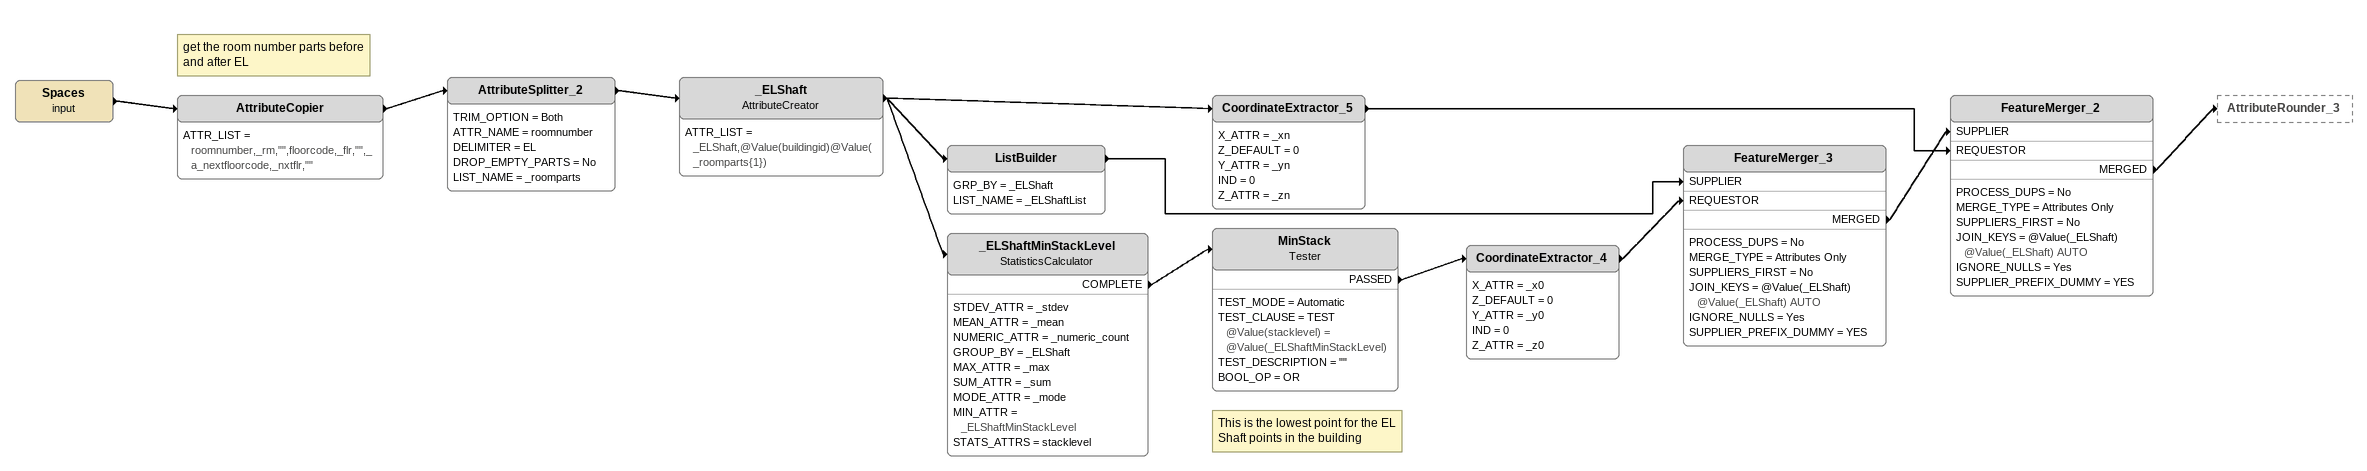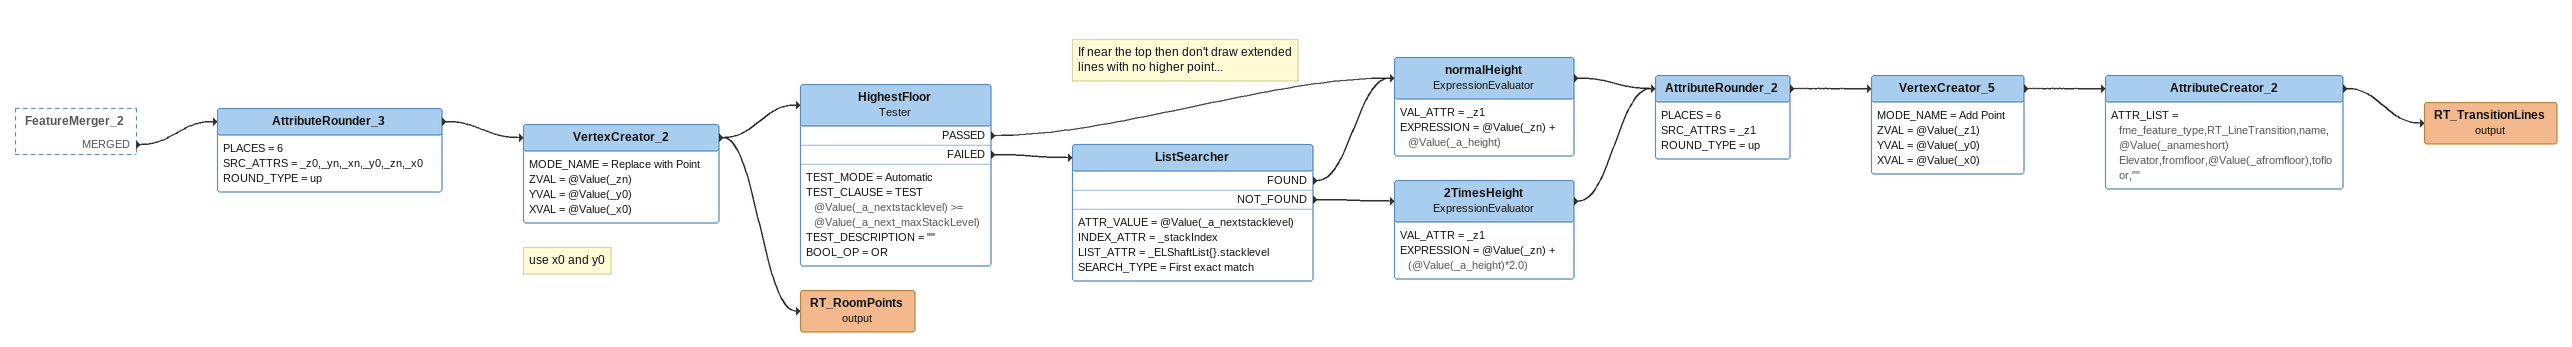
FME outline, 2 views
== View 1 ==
Spaces (input)
    -> AttributeCopier
Note: get the room number parts before and after EL
AttributeCopier
    ATTR_LIST = roomnumber,_rm,"",floorcode,_flr,"",_a_nextfloorcode,_nxtflr,""
    -> AttributeSplitter_2
AttributeSplitter_2
    TRIM_OPTION = Both
    ATTR_NAME = roomnumber
    DELIMITER = EL
    DROP_EMPTY_PARTS = No
    LIST_NAME = _roomparts
    -> _ELShaft
_ELShaft: AttributeCreator
    ATTR_LIST = _ELShaft,@Value(buildingid)@Value(_roomparts{1})
    -> CoordinateExtractor_5
    -> _ELShaftMinStackLevel
    -> ListBuilder
CoordinateExtractor_5
    X_ATTR = _xn
    Z_DEFAULT = 0
    Y_ATTR = _yn
    IND = 0
    Z_ATTR = _zn
    -> FeatureMerger_2 [REQUESTOR]
ListBuilder
    GRP_BY = _ELShaft
    LIST_NAME = _ELShaftList
    -> FeatureMerger_3 [SUPPLIER]
_ELShaftMinStackLevel: StatisticsCalculator
    STDEV_ATTR = _stdev
    MEAN_ATTR = _mean
    NUMERIC_ATTR = _numeric_count
    GROUP_BY = _ELShaft
    MAX_ATTR = _max
    SUM_ATTR = _sum
    MODE_ATTR = _mode
    MIN_ATTR = _ELShaftMinStackLevel
    STATS_ATTRS = stacklevel
    COMPLETE -> MinStack
Note: This is the lowest point for the EL Shaft points in the building
MinStack: Tester
    TEST_MODE = Automatic
    TEST_CLAUSE = TEST @Value(stacklevel) = @Value(_ELShaftMinStackLevel)
    TEST_DESCRIPTION = ""
    BOOL_OP = OR
    PASSED -> CoordinateExtractor_4
CoordinateExtractor_4
    X_ATTR = _x0
    Z_DEFAULT = 0
    Y_ATTR = _y0
    IND = 0
    Z_ATTR = _z0
    -> FeatureMerger_3 [REQUESTOR]
FeatureMerger_3
    PROCESS_DUPS = No
    MERGE_TYPE = Attributes Only
    SUPPLIERS_FIRST = No
    JOIN_KEYS = @Value(_ELShaft) @Value(_ELShaft) AUTO
    IGNORE_NULLS = Yes
    SUPPLIER_PREFIX_DUMMY = YES
    MERGED -> FeatureMerger_2 [SUPPLIER]
FeatureMerger_2
    PROCESS_DUPS = No
    MERGE_TYPE = Attributes Only
    SUPPLIERS_FIRST = No
    JOIN_KEYS = @Value(_ELShaft) @Value(_ELShaft) AUTO
    IGNORE_NULLS = Yes
    SUPPLIER_PREFIX_DUMMY = YES
    MERGED -> AttributeRounder_3

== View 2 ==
FeatureMerger_2 [outside]
    MERGED -> AttributeRounder_3
AttributeRounder_3
    PLACES = 6
    SRC_ATTRS = _z0,_yn,_xn,_y0,_zn,_x0
    ROUND_TYPE = up
    -> VertexCreator_2
Note: use x0 and y0
VertexCreator_2
    MODE_NAME = Replace with Point
    ZVAL = @Value(_zn)
    YVAL = @Value(_y0)
    XVAL = @Value(_x0)
    -> RT_RoomPoints (output)
    -> HighestFloor
HighestFloor: Tester
    TEST_MODE = Automatic
    TEST_CLAUSE = TEST @Value(_a_nextstacklevel) >= @Value(_a_next_maxStackLevel)
    TEST_DESCRIPTION = ""
    BOOL_OP = OR
    PASSED -> normalHeight
    FAILED -> ListSearcher
Note: If near the top then don't draw extended lines with no higher point...
ListSearcher
    ATTR_VALUE = @Value(_a_nextstacklevel)
    INDEX_ATTR = _stackIndex
    LIST_ATTR = _ELShaftList{}.stacklevel
    SEARCH_TYPE = First exact match
    FOUND -> normalHeight
    NOT_FOUND -> 2TimesHeight
normalHeight: ExpressionEvaluator
    VAL_ATTR = _z1
    EXPRESSION = @Value(_zn) + @Value(_a_height)
    -> AttributeRounder_2
2TimesHeight: ExpressionEvaluator
    VAL_ATTR = _z1
    EXPRESSION = @Value(_zn) + (@Value(_a_height)*2.0)
    -> AttributeRounder_2
AttributeRounder_2
    PLACES = 6
    SRC_ATTRS = _z1
    ROUND_TYPE = up
    -> VertexCreator_5
VertexCreator_5
    MODE_NAME = Add Point
    ZVAL = @Value(_z1)
    YVAL = @Value(_y0)
    XVAL = @Value(_x0)
    -> AttributeCreator_2
AttributeCreator_2
    ATTR_LIST = fme_feature_type,RT_LineTransition,name,@Value(_anameshort) Elevator,fromfloor,@Value(_afromfloor),tofloor,""
    -> RT_TransitionLines (output)
RT_TransitionLines (output)
RT_RoomPoints (output)
